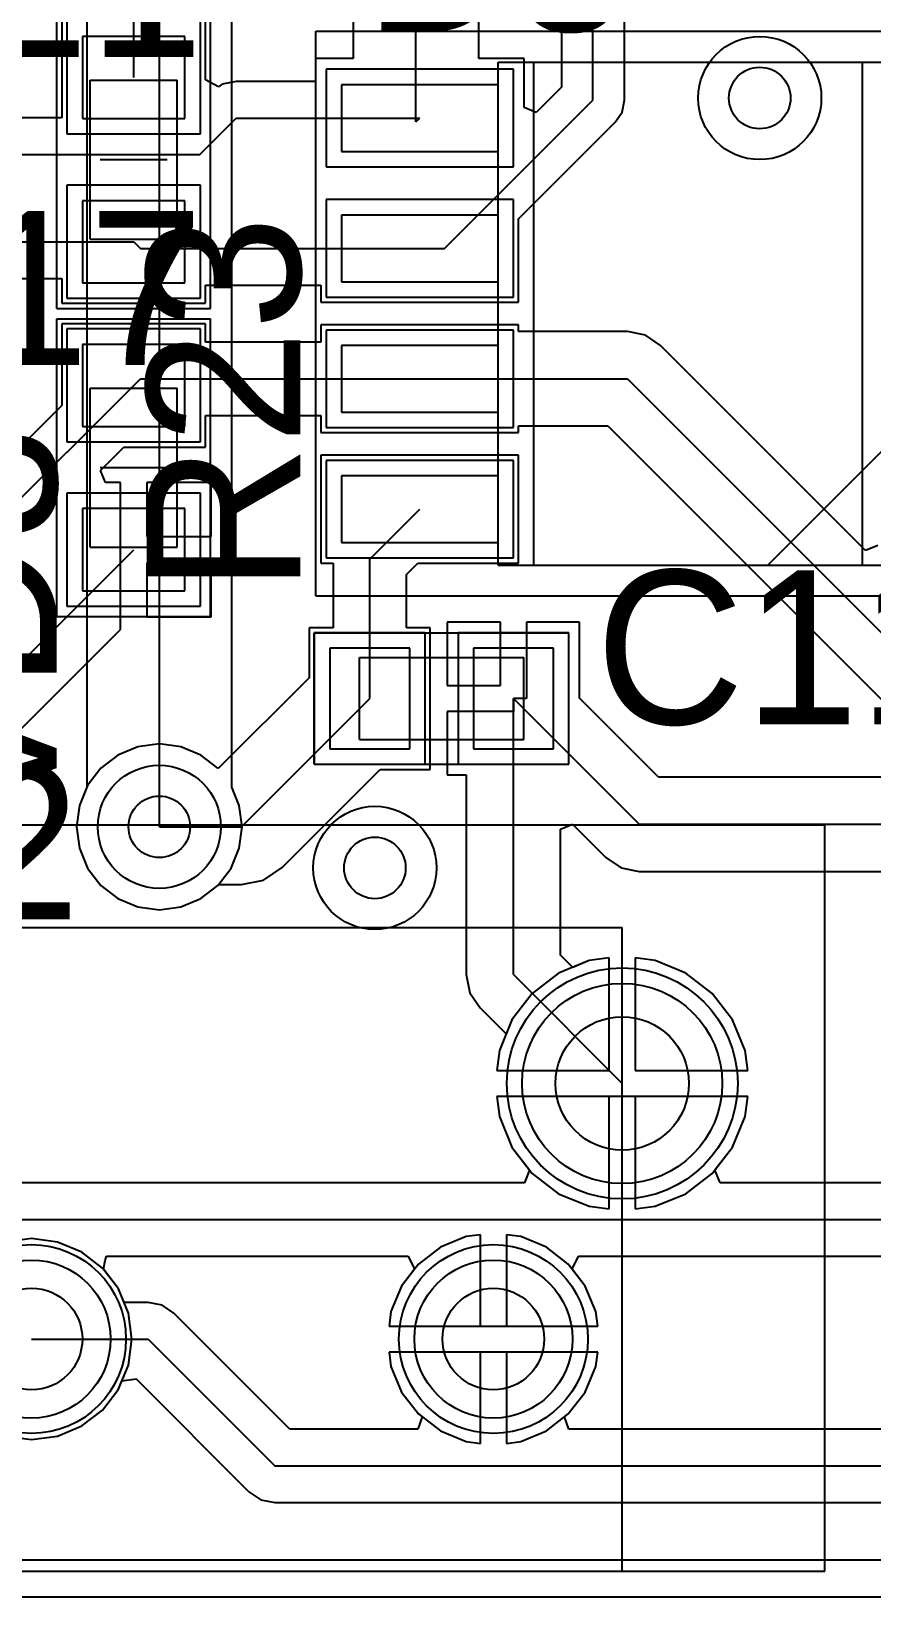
# Model space of a CAD drawing. Header units: millimetres. Extents: x 25.4 to 101.3, y 24.9 to 50.8.
# Drawn here: x 36.65 to 44.84, y 25.4 to 40.65 of the extents above; entities that cross this region are included whole.
import ezdxf

# ---------------------------------------------------------------- set-up
doc = ezdxf.new("R2010")
doc.units = ezdxf.units.MM
for name, color, linetype in [('BottomLayer', 5, 'Continuous'), ('BottomSolder', 6, 'Continuous'), ('KeepOutLayer', 6, 'Continuous'), ('Mechanical1', 6, 'Continuous'), ('Mechanical13', 56, 'Continuous'), ('Mechanical15', 56, 'Continuous'), ('MultiLayer', 9, 'Continuous'), ('PadHoleLayer', 156, 'Continuous'), ('TopLayer', 1, 'Continuous'), ('TopOverlay', 2, 'Continuous'), ('TopPaste', 8, 'Continuous'), ('TopSolder', 216, 'Continuous'), ('ViaHoleLayer', 16, 'Continuous')]:
    doc.layers.add(name, color=color, linetype=linetype)

msp = doc.modelspace()

# ---------------------------------------------------------------- linework, layer by layer
at = {"layer": 'BottomLayer'}
for p, q in [((37.9, 32.9), (37.9, 44.15)), ((37.194, 43.764), (37.194, 33.286)), ((38.606, 33.286), (38.606, 43.764)), ((37.194, 33.286), (37.121, 33.109)), ((38.679, 33.109), (38.606, 33.286)), ((37.121, 33.109), (37.093, 32.9)), ((38.707, 32.9), (38.679, 33.109)), ((37.093, 32.9), (37.121, 32.691)), ((38.679, 32.691), (38.707, 32.9)), ((37.121, 32.691), (37.201, 32.497)), ((38.599, 32.497), (38.679, 32.691)), ((37.201, 32.497), (37.329, 32.329)), ((38.471, 32.329), (38.599, 32.497)), ((37.329, 32.329), (37.497, 32.201)), ((37.497, 32.201), (37.691, 32.121)), ((38.109, 32.121), (38.303, 32.201)), ((38.303, 32.201), (38.471, 32.329)), ((37.691, 32.121), (37.9, 32.093)), ((37.9, 32.093), (38.109, 32.121)), ((42.089, 31.597), (41.79, 31.474)), ((42.283, 31.623), (42.089, 31.597)), ((42.283, 30.527), (42.283, 31.623)), ((42.731, 31.597), (42.537, 31.623)), ((42.537, 31.623), (42.537, 30.527)), ((43.03, 31.474), (42.731, 31.597)), ((41.79, 31.474), (41.533, 31.277)), ((43.287, 31.277), (43.03, 31.474)), ((41.533, 31.277), (41.336, 31.02)), ((43.484, 31.02), (43.287, 31.277)), ((41.336, 31.02), (41.213, 30.721)), ((43.607, 30.721), (43.484, 31.02)), ((41.213, 30.721), (41.187, 30.527)), ((43.633, 30.527), (43.607, 30.721)), ((41.187, 30.527), (42.283, 30.527)), ((42.537, 30.527), (43.633, 30.527)), ((42.283, 30.273), (41.187, 30.273)), ((41.187, 30.273), (41.213, 30.079)), ((42.283, 29.177), (42.283, 30.273)), ((43.633, 30.273), (42.537, 30.273)), ((42.537, 30.273), (42.537, 29.177)), ((43.607, 30.079), (43.633, 30.273)), ((41.213, 30.079), (41.336, 29.78)), ((43.484, 29.78), (43.607, 30.079)), ((41.336, 29.78), (41.533, 29.523)), ((43.287, 29.523), (43.484, 29.78)), ((41.533, 29.523), (41.79, 29.326)), ((43.03, 29.326), (43.287, 29.523)), ((41.79, 29.326), (42.089, 29.203)), ((42.731, 29.203), (43.03, 29.326)), ((42.089, 29.203), (42.283, 29.177)), ((42.537, 29.177), (42.731, 29.203)), ((36.655, 28.888), (36.402, 28.855)), ((36.908, 28.855), (36.655, 28.888)), ((37.144, 28.757), (36.908, 28.855)), ((40.888, 28.908), (40.639, 28.804)), ((41.028, 28.926), (40.888, 28.908)), ((41.028, 28.037), (41.028, 28.926)), ((41.422, 28.908), (41.282, 28.926)), ((41.282, 28.926), (41.282, 28.037)), ((41.671, 28.804), (41.422, 28.908)), ((37.347, 28.602), (37.144, 28.757)), ((40.639, 28.804), (40.425, 28.64)), ((41.885, 28.64), (41.671, 28.804)), ((37.502, 28.399), (37.347, 28.602)), ((40.425, 28.64), (40.261, 28.426)), ((42.049, 28.426), (41.885, 28.64)), ((37.6, 28.163), (37.502, 28.399)), ((40.261, 28.426), (40.157, 28.177)), ((42.153, 28.177), (42.049, 28.426)), ((37.633, 27.91), (37.6, 28.163)), ((40.157, 28.177), (40.139, 28.037)), ((42.171, 28.037), (42.153, 28.177)), ((37.6, 27.657), (37.633, 27.91)), ((40.139, 28.037), (41.028, 28.037)), ((41.282, 28.037), (42.171, 28.037)), ((41.028, 27.783), (40.139, 27.783)), ((40.139, 27.783), (40.157, 27.643)), ((41.028, 26.894), (41.028, 27.783)), ((42.171, 27.783), (41.282, 27.783)), ((41.282, 27.783), (41.282, 26.894)), ((42.153, 27.643), (42.171, 27.783)), ((37.502, 27.421), (37.6, 27.657)), ((40.157, 27.643), (40.261, 27.394)), ((42.049, 27.394), (42.153, 27.643)), ((37.347, 27.218), (37.502, 27.421)), ((40.261, 27.394), (40.425, 27.18)), ((41.885, 27.18), (42.049, 27.394)), ((37.144, 27.063), (37.347, 27.218)), ((40.425, 27.18), (40.639, 27.016)), ((41.671, 27.016), (41.885, 27.18)), ((36.908, 26.965), (37.144, 27.063)), ((40.639, 27.016), (40.888, 26.912)), ((41.422, 26.912), (41.671, 27.016)), ((36.402, 26.965), (36.655, 26.932)), ((36.655, 26.932), (36.908, 26.965)), ((40.888, 26.912), (41.028, 26.894)), ((41.282, 26.894), (41.422, 26.912)), ((57.493, 25.757), (25.757, 25.757))]:
    msp.add_line(p, q, dxfattribs=at)
for centre, radius in [((43.75, 40), 0.6), ((37.9, 32.9), 0.6), ((40, 32.5), 0.6), ((42.41, 30.4), 0.975), ((36.655, 27.91), 0.77), ((41.155, 27.91), 0.77)]:
    msp.add_circle(centre, radius, dxfattribs=at)
at = {"layer": 'BottomSolder'}
for centre, radius in [((42.41, 30.4), 1.125), ((36.655, 27.91), 0.92), ((41.155, 27.91), 0.92)]:
    msp.add_circle(centre, radius, dxfattribs=at)
at = {"layer": 'KeepOutLayer'}
for p, q in [((25.4, 25.4), (42.9, 25.4)), ((42.9, 25.4), (52.025, 25.4))]:
    msp.add_line(p, q, dxfattribs=at)
at = {"layer": 'Mechanical1'}
for p, q in [((37.225, 40.175), (38.075, 40.175)), ((37.225, 38.625), (37.225, 40.175)), ((38.075, 38.625), (38.075, 40.175)), ((37.225, 38.625), (38.075, 38.625)), ((37.225, 37.175), (38.075, 37.175)), ((37.225, 35.625), (37.225, 37.175)), ((38.075, 35.625), (38.075, 37.175)), ((37.225, 35.625), (38.075, 35.625)), ((39.85, 33.75), (39.85, 34.55)), ((39.85, 34.55), (41.45, 34.55)), ((41.45, 33.75), (41.45, 34.55)), ((39.85, 33.75), (41.45, 33.75)), ((35.4, 31.92), (42.41, 31.92)), ((42.41, 25.649), (42.41, 31.92)), ((35.4, 25.649), (42.41, 25.649))]:
    msp.add_line(p, q, dxfattribs=at)
at = {"layer": 'Mechanical13'}
for p, q in [((41.2, 40.35), (45.1, 40.35)), ((41.2, 35.45), (41.2, 40.35)), ((43.83, 35.45), (45.1, 36.72)), ((41.2, 35.45), (45.1, 35.45))]:
    msp.add_line(p, q, dxfattribs=at)
at = {"layer": 'Mechanical15'}
for p, q in [((36.9, 37.95), (36.9, 40.85)), ((38.4, 37.95), (38.4, 40.85)), ((39.425, 40.65), (46.875, 40.65)), ((39.425, 35.15), (39.425, 40.65)), ((36.9, 37.95), (38.4, 37.95)), ((36.9, 34.95), (36.9, 37.85)), ((36.9, 37.85), (38.4, 37.85)), ((38.4, 34.95), (38.4, 37.85)), ((39.425, 35.15), (46.875, 35.15)), ((36.9, 34.95), (38.4, 34.95)), ((39.41, 33.51), (39.41, 34.79)), ((39.41, 34.79), (41.89, 34.79)), ((41.89, 33.51), (41.89, 34.79)), ((39.41, 33.51), (41.89, 33.51)), ((33.425, 32.92), (44.385, 32.92)), ((44.385, 25.649), (44.385, 32.92)), ((33.425, 25.649), (44.385, 25.649))]:
    msp.add_line(p, q, dxfattribs=at)
at = {"layer": 'MultiLayer'}
for centre, radius in [((43.75, 40), 0.6), ((37.9, 32.9), 0.6), ((40, 32.5), 0.6), ((42.41, 30.4), 0.975), ((36.655, 27.91), 0.77), ((41.155, 27.91), 0.77)]:
    msp.add_circle(centre, radius, dxfattribs=at)
at = {"layer": 'PadHoleLayer'}
for centre, radius in [((42.41, 30.4), 0.65), ((36.655, 27.91), 0.495), ((41.155, 27.91), 0.495)]:
    msp.add_circle(centre, radius, dxfattribs=at)
at = {"layer": 'TopLayer'}
for p, q in [((40.4, 39.805), (40.4, 44.15)), ((39.788, 43.544), (39.788, 40.384)), ((41.012, 40.384), (41.012, 43.544)), ((42.125, 39.98), (42.125, 41.725)), ((37.65, 40.2), (37.65, 41.6)), ((41.819, 41.025), (41.819, 40.107)), ((42.431, 39.98), (42.431, 41.025)), ((36.95, 40.8), (36.95, 39.807)), ((38.35, 40.178), (38.35, 40.8)), ((38.15, 40.6), (37.15, 40.6)), ((37.15, 40.6), (37.15, 39.8)), ((38.15, 39.8), (38.15, 40.6)), ((39.788, 40.384), (39.421, 40.384)), ((39.421, 40.384), (39.421, 40.162)), ((41.454, 40.384), (41.012, 40.384)), ((41.454, 39.908), (41.454, 40.384)), ((38.477, 40.11), (38.35, 40.178)), ((38.513, 40.135), (38.477, 40.11)), ((38.65, 40.162), (38.513, 40.135)), ((39.421, 40.162), (38.65, 40.162)), ((41.2, 40.13), (39.675, 40.13)), ((39.675, 40.13), (39.675, 39.48)), ((41.2, 39.48), (41.2, 40.13)), ((40.68, 38.535), (42.125, 39.98)), ((41.819, 40.107), (41.572, 39.86)), ((42.408, 39.863), (42.431, 39.98)), ((42.431, 39.98), (42.431, 39.98)), ((36.95, 39.807), (36.323, 39.807)), ((38.295, 39.45), (38.65, 39.805)), ((38.65, 39.805), (40.4, 39.805)), ((40.4, 39.767), (40.4, 39.805)), ((40.4, 39.805), (40.438, 39.805)), ((40.4, 39.767), (40.438, 39.805)), ((41.572, 39.86), (41.454, 39.908)), ((42.341, 39.764), (42.408, 39.863)), ((37.15, 39.8), (38.15, 39.8)), ((41.4, 38.823), (42.341, 39.764)), ((42.341, 39.764), (42.341, 39.764)), ((36.175, 39.45), (38.295, 39.45)), ((39.675, 39.48), (41.2, 39.48)), ((38.15, 39), (37.15, 39)), ((37.15, 39), (37.15, 38.2)), ((38.15, 38.2), (38.15, 39)), ((41.2, 38.86), (39.675, 38.86)), ((39.675, 38.86), (39.675, 38.21)), ((41.2, 38.21), (41.2, 38.86)), ((41.4, 38.01), (41.4, 38.823)), ((35.2, 38.6), (37.65, 38.6)), ((37.65, 38.6), (37.715, 38.535)), ((37.715, 38.535), (40.438, 38.535)), ((40.438, 38.535), (40.68, 38.535)), ((35.51, 38.243), (36.95, 38.243)), ((36.95, 38.243), (36.95, 38)), ((37.15, 38.2), (38.15, 38.2)), ((38.35, 38), (38.35, 38.178)), ((38.35, 38.178), (39.475, 38.178)), ((39.475, 38.178), (39.475, 38.01)), ((39.675, 38.21), (41.2, 38.21)), ((36.95, 38), (38.35, 38)), ((39.475, 38.01), (41.4, 38.01)), ((38.35, 37.8), (36.95, 37.8)), ((36.95, 37.8), (36.95, 37.005)), ((38.35, 37.622), (38.35, 37.8)), ((41.4, 37.79), (39.475, 37.79)), ((39.475, 37.79), (39.475, 37.622)), ((41.4, 37.724), (41.4, 37.79)), ((42.46, 37.724), (41.4, 37.724)), ((42.636, 37.689), (42.46, 37.724)), ((42.784, 37.589), (42.636, 37.689)), ((38.15, 37.6), (37.15, 37.6)), ((37.15, 37.6), (37.15, 36.8)), ((38.15, 36.8), (38.15, 37.6)), ((39.475, 37.622), (38.35, 37.622)), ((41.2, 37.59), (39.675, 37.59)), ((39.675, 37.59), (39.675, 36.94)), ((41.2, 36.94), (41.2, 37.59)), ((44.782, 35.592), (42.784, 37.589)), ((37.65, 37.2), (37.715, 37.265)), ((37.715, 37.265), (40.438, 37.265)), ((40.438, 37.265), (42.46, 37.265)), ((42.46, 37.265), (45.725, 34)), ((36.35, 35.9), (37.65, 37.2)), ((36.95, 37.005), (36.202, 36.257)), ((38.35, 36.6), (38.35, 36.908)), ((38.35, 36.908), (39.475, 36.908)), ((39.475, 36.908), (39.475, 36.74)), ((39.675, 36.94), (41.2, 36.94)), ((37.15, 36.8), (38.15, 36.8)), ((41.4, 36.74), (41.4, 36.806)), ((41.4, 36.806), (42.27, 36.806)), ((42.27, 36.806), (45.125, 33.951)), ((39.475, 36.74), (41.4, 36.74)), ((37.326, 36.371), (37.555, 36.6)), ((37.555, 36.6), (38.35, 36.6)), ((41.4, 36.52), (39.475, 36.52)), ((39.475, 36.52), (39.475, 35.47)), ((41.4, 35.47), (41.4, 36.52)), ((37.375, 36.254), (37.326, 36.371)), ((41.2, 36.32), (39.675, 36.32)), ((39.675, 36.32), (39.675, 35.67)), ((41.2, 35.67), (41.2, 36.32)), ((37.523, 36.254), (37.375, 36.254)), ((37.523, 35.6), (37.523, 36.254)), ((38.404, 36.254), (37.777, 36.254)), ((37.777, 36.254), (37.777, 35.727)), ((38.404, 35.727), (38.404, 36.254)), ((38.15, 36), (37.15, 36)), ((37.15, 36), (37.15, 35.2)), ((38.15, 35.2), (38.15, 36)), ((39.95, 35.507), (40.438, 35.995)), ((37.777, 35.727), (38.404, 35.727)), ((35.4, 33.35), (37.65, 35.6)), ((37.523, 34.824), (37.523, 35.6)), ((39.675, 35.67), (41.2, 35.67)), ((44.9, 35.64), (44.782, 35.592)), ((38.404, 35.473), (37.777, 35.473)), ((37.777, 35.473), (37.777, 34.946)), ((38.404, 34.946), (38.404, 35.473)), ((39.475, 35.47), (39.593, 35.47)), ((39.593, 35.47), (39.593, 34.84)), ((39.95, 34.15), (39.95, 35.507)), ((40.307, 35.359), (40.418, 35.47)), ((40.418, 35.47), (41.4, 35.47)), ((40.307, 34.84), (40.307, 35.359)), ((37.15, 35.2), (38.15, 35.2)), ((37.777, 34.946), (38.404, 34.946)), ((35.859, 33.16), (37.523, 34.824)), ((39.593, 34.84), (39.36, 34.84)), ((39.36, 34.84), (39.36, 34.353)), ((40.54, 34.84), (40.307, 34.84)), ((40.54, 33.46), (40.54, 34.84)), ((41.223, 34.894), (40.706, 34.894)), ((40.706, 34.894), (40.706, 34.277)), ((41.223, 34.277), (41.223, 34.894)), ((41.994, 34.894), (41.477, 34.894)), ((41.477, 34.894), (41.477, 34.15)), ((41.994, 34.155), (41.994, 34.894)), ((40.34, 34.64), (39.56, 34.64)), ((39.56, 34.64), (39.56, 33.66)), ((40.34, 33.66), (40.34, 34.64)), ((41.74, 34.64), (40.96, 34.64)), ((40.96, 34.64), (40.96, 33.66)), ((41.74, 33.66), (41.74, 34.64)), ((39.36, 34.353), (38.477, 33.47)), ((40.706, 34.277), (41.223, 34.277)), ((38.7, 32.9), (39.95, 34.15)), ((41.35, 34.023), (40.706, 34.023)), ((40.706, 34.023), (40.706, 33.406)), ((41.35, 31.46), (41.35, 34.15)), ((41.35, 34.15), (42.575, 32.925)), ((41.477, 34.15), (41.35, 34.15)), ((41.35, 34.15), (41.35, 34.023)), ((42.765, 33.384), (41.994, 34.155)), ((37.9, 33.707), (37.691, 33.679)), ((38.109, 33.679), (37.9, 33.707)), ((37.497, 33.599), (37.329, 33.471)), ((37.691, 33.679), (37.497, 33.599)), ((38.303, 33.599), (38.109, 33.679)), ((38.471, 33.471), (38.303, 33.599)), ((39.56, 33.66), (40.34, 33.66)), ((40.96, 33.66), (41.74, 33.66)), ((37.329, 33.471), (37.201, 33.303)), ((38.477, 33.47), (38.471, 33.471)), ((39.097, 32.503), (40.053, 33.46)), ((40.053, 33.46), (40.54, 33.46)), ((40.706, 33.406), (40.891, 33.406)), ((40.891, 33.406), (40.891, 31.46)), ((37.201, 33.303), (37.121, 33.109)), ((45.125, 33.384), (42.765, 33.384)), ((37.121, 33.109), (37.093, 32.9)), ((37.093, 32.9), (37.121, 32.691)), ((37.9, 32.9), (38.7, 32.9)), ((41.809, 32.876), (41.926, 32.925)), ((41.809, 31.65), (41.809, 32.876)), ((41.926, 32.925), (42.251, 32.601)), ((42.575, 32.925), (47.786, 32.925)), ((37.121, 32.691), (37.201, 32.497)), ((37.201, 32.497), (37.329, 32.329)), ((38.915, 32.382), (39.097, 32.503)), ((42.251, 32.601), (42.399, 32.501)), ((42.399, 32.501), (42.575, 32.466)), ((38.471, 32.329), (38.478, 32.339)), ((38.478, 32.339), (38.7, 32.339)), ((38.7, 32.339), (38.915, 32.382)), ((42.575, 32.466), (47.786, 32.466)), ((37.329, 32.329), (37.497, 32.201)), ((37.497, 32.201), (37.691, 32.121)), ((38.109, 32.121), (38.303, 32.201)), ((38.303, 32.201), (38.471, 32.329)), ((37.691, 32.121), (37.9, 32.093)), ((37.9, 32.093), (38.109, 32.121)), ((41.928, 31.531), (41.809, 31.65)), ((42.089, 31.597), (41.928, 31.531)), ((42.283, 31.623), (42.089, 31.597)), ((42.283, 30.527), (42.283, 31.623)), ((42.731, 31.597), (42.537, 31.623)), ((42.537, 31.623), (42.537, 30.527)), ((43.03, 31.474), (42.731, 31.597)), ((40.891, 31.46), (40.926, 31.284)), ((41.35, 31.46), (42.41, 30.4)), ((43.287, 31.277), (43.03, 31.474)), ((40.926, 31.284), (41.026, 31.136)), ((43.484, 31.02), (43.287, 31.277)), ((41.026, 31.136), (41.279, 30.882)), ((43.607, 30.721), (43.484, 31.02)), ((41.279, 30.882), (41.213, 30.721)), ((41.213, 30.721), (41.187, 30.527)), ((43.633, 30.527), (43.607, 30.721)), ((41.187, 30.527), (42.283, 30.527)), ((42.537, 30.527), (43.633, 30.527)), ((43.633, 30.273), (41.187, 30.273)), ((41.187, 30.273), (41.213, 30.079)), ((43.607, 30.079), (43.633, 30.273)), ((41.213, 30.079), (41.336, 29.78)), ((43.484, 29.78), (43.607, 30.079)), ((41.336, 29.78), (41.506, 29.559)), ((43.314, 29.559), (43.484, 29.78)), ((41.506, 29.559), (41.457, 29.432)), ((43.363, 29.432), (43.314, 29.559)), ((41.457, 29.432), (36.353, 29.432)), ((45.1, 29.432), (43.363, 29.432)), ((30.975, 29.075), (45.7, 29.075)), ((37.355, 28.591), (37.371, 28.674)), ((37.371, 28.674), (37.386, 28.718)), ((37.386, 28.718), (40.325, 28.718)), ((40.325, 28.718), (40.387, 28.591)), ((41.923, 28.591), (41.985, 28.718)), ((41.985, 28.718), (45.1, 28.718)), ((37.502, 28.399), (37.355, 28.591)), ((40.387, 28.591), (40.261, 28.426)), ((42.049, 28.426), (41.923, 28.591)), ((37.557, 28.267), (37.502, 28.399)), ((40.261, 28.426), (40.157, 28.177)), ((42.153, 28.177), (42.049, 28.426)), ((37.79, 28.267), (37.557, 28.267)), ((37.927, 28.24), (37.79, 28.267)), ((38.042, 28.162), (37.927, 28.24)), ((39.173, 27.032), (38.042, 28.162)), ((40.157, 28.177), (40.139, 28.037)), ((42.171, 28.037), (42.153, 28.177)), ((36.655, 27.91), (37.79, 27.91)), ((37.79, 27.91), (39.025, 26.675)), ((40.139, 28.037), (42.171, 28.037)), ((42.171, 27.783), (40.139, 27.783)), ((40.139, 27.783), (40.157, 27.643)), ((42.153, 27.643), (42.171, 27.783)), ((40.157, 27.643), (40.261, 27.394)), ((42.049, 27.394), (42.153, 27.643)), ((37.502, 27.421), (37.536, 27.503)), ((37.536, 27.503), (37.674, 27.521)), ((37.674, 27.521), (38.773, 26.423)), ((37.347, 27.218), (37.502, 27.421)), ((40.261, 27.394), (40.425, 27.18)), ((41.885, 27.18), (42.049, 27.394)), ((37.144, 27.063), (37.347, 27.218)), ((40.461, 27.152), (40.42, 27.032)), ((40.425, 27.18), (40.461, 27.152)), ((41.849, 27.152), (41.885, 27.18)), ((41.89, 27.032), (41.849, 27.152)), ((36.908, 26.965), (37.144, 27.063)), ((40.42, 27.032), (39.173, 27.032)), ((50.021, 27.032), (41.89, 27.032)), ((36.402, 26.965), (36.655, 26.932)), ((36.655, 26.932), (36.908, 26.965)), ((39.025, 26.675), (54.15, 26.675)), ((38.773, 26.423), (38.888, 26.345)), ((38.888, 26.345), (39.025, 26.318)), ((39.025, 26.318), (54.15, 26.318)), ((57.493, 25.757), (25.757, 25.757))]:
    msp.add_line(p, q, dxfattribs=at)
for centre, radius in [((43.75, 40), 0.6), ((37.9, 32.9), 0.6), ((40, 32.5), 0.6), ((42.41, 30.4), 0.975), ((36.655, 27.91), 0.77), ((41.155, 27.91), 0.77)]:
    msp.add_circle(centre, radius, dxfattribs=at)
at = {"layer": 'TopOverlay'}
for p, q in [((41.55, 40.35), (44.75, 40.35)), ((41.55, 35.45), (41.55, 40.35)), ((44.75, 35.45), (44.75, 40.35)), ((37.325, 39.4), (37.975, 39.4)), ((37.325, 36.4), (37.975, 36.4)), ((41.55, 35.45), (44.75, 35.45)), ((35.4, 31.92), (42.41, 31.92)), ((42.41, 25.649), (42.41, 28.91)), ((35.4, 25.649), (42.41, 25.649))]:
    msp.add_line(p, q, dxfattribs=at)
at = {"layer": 'TopPaste'}
for p, q in [((38.15, 40.6), (37.15, 40.6)), ((37.15, 40.6), (37.15, 39.8)), ((38.15, 39.8), (38.15, 40.6)), ((41.2, 40.13), (39.675, 40.13)), ((39.675, 40.13), (39.675, 39.48)), ((41.2, 39.48), (41.2, 40.13)), ((37.15, 39.8), (38.15, 39.8)), ((39.675, 39.48), (41.2, 39.48)), ((38.15, 39), (37.15, 39)), ((37.15, 39), (37.15, 38.2)), ((38.15, 38.2), (38.15, 39)), ((41.2, 38.86), (39.675, 38.86)), ((39.675, 38.86), (39.675, 38.21)), ((41.2, 38.21), (41.2, 38.86)), ((37.15, 38.2), (38.15, 38.2)), ((39.675, 38.21), (41.2, 38.21)), ((38.15, 37.6), (37.15, 37.6)), ((37.15, 37.6), (37.15, 36.8)), ((38.15, 36.8), (38.15, 37.6)), ((41.2, 37.59), (39.675, 37.59)), ((39.675, 37.59), (39.675, 36.94)), ((41.2, 36.94), (41.2, 37.59)), ((39.675, 36.94), (41.2, 36.94)), ((37.15, 36.8), (38.15, 36.8)), ((41.2, 36.32), (39.675, 36.32)), ((39.675, 36.32), (39.675, 35.67)), ((41.2, 35.67), (41.2, 36.32)), ((38.15, 36), (37.15, 36)), ((37.15, 36), (37.15, 35.2)), ((38.15, 35.2), (38.15, 36)), ((39.675, 35.67), (41.2, 35.67)), ((37.15, 35.2), (38.15, 35.2)), ((40.34, 34.64), (39.56, 34.64)), ((39.56, 34.64), (39.56, 33.66)), ((40.34, 33.66), (40.34, 34.64)), ((41.74, 34.64), (40.96, 34.64)), ((40.96, 34.64), (40.96, 33.66)), ((41.74, 33.66), (41.74, 34.64)), ((39.56, 33.66), (40.34, 33.66)), ((40.96, 33.66), (41.74, 33.66))]:
    msp.add_line(p, q, dxfattribs=at)
at = {"layer": 'TopSolder'}
for p, q in [((37, 40.75), (37, 39.65)), ((38.3, 39.65), (38.3, 40.75)), ((41.35, 40.28), (39.525, 40.28)), ((39.525, 40.28), (39.525, 39.33)), ((41.35, 39.33), (41.35, 40.28)), ((37, 39.65), (38.3, 39.65)), ((39.525, 39.33), (41.35, 39.33)), ((38.3, 39.15), (37, 39.15)), ((37, 39.15), (37, 38.05)), ((38.3, 38.05), (38.3, 39.15)), ((41.35, 39.01), (39.525, 39.01)), ((39.525, 39.01), (39.525, 38.06)), ((41.35, 38.06), (41.35, 39.01)), ((37, 38.05), (38.3, 38.05)), ((39.525, 38.06), (41.35, 38.06)), ((38.3, 37.75), (37, 37.75)), ((37, 37.75), (37, 36.65)), ((38.3, 36.65), (38.3, 37.75)), ((41.35, 37.74), (39.525, 37.74)), ((39.525, 37.74), (39.525, 36.79)), ((41.35, 36.79), (41.35, 37.74)), ((39.525, 36.79), (41.35, 36.79)), ((37, 36.65), (38.3, 36.65)), ((41.35, 36.47), (39.525, 36.47)), ((39.525, 36.47), (39.525, 35.52)), ((41.35, 35.52), (41.35, 36.47)), ((38.3, 36.15), (37, 36.15)), ((37, 36.15), (37, 35.05)), ((38.3, 35.05), (38.3, 36.15)), ((39.525, 35.52), (41.35, 35.52)), ((37, 35.05), (38.3, 35.05)), ((40.49, 34.79), (39.41, 34.79)), ((39.41, 34.79), (39.41, 33.51)), ((40.49, 33.51), (40.49, 34.79)), ((41.89, 34.79), (40.81, 34.79)), ((40.81, 34.79), (40.81, 33.51)), ((41.89, 33.51), (41.89, 34.79)), ((39.41, 33.51), (40.49, 33.51)), ((40.81, 33.51), (41.89, 33.51))]:
    msp.add_line(p, q, dxfattribs=at)
for centre, radius in [((42.41, 30.4), 1.125), ((36.655, 27.91), 0.92), ((41.155, 27.91), 0.92)]:
    msp.add_circle(centre, radius, dxfattribs=at)
at = {"layer": 'ViaHoleLayer'}
for centre in [(43.75, 40), (37.9, 32.9), (40, 32.5)]:
    msp.add_circle(centre, 0.3, dxfattribs=at)

# ---------------------------------------------------------------- texts
at = {"layer": 'TopOverlay'}
for s, p in [('D3', (39.9, 40.65)), ('R21', (34.65, 40.4)), ('R17', (34.65, 37.4)), ('C11', (42.15, 33.9)), ('VD2', (33.225, 32))]:
    msp.add_text(s, height=1.5, dxfattribs=at).set_placement(p)
for s, p in [('R23', (39.275, 35.175)), ('VD3', (36.9, 32.9))]:
    msp.add_text(s, height=1.5, rotation=90, dxfattribs=at).set_placement(p)

doc.saveas('drawing.dxf')
